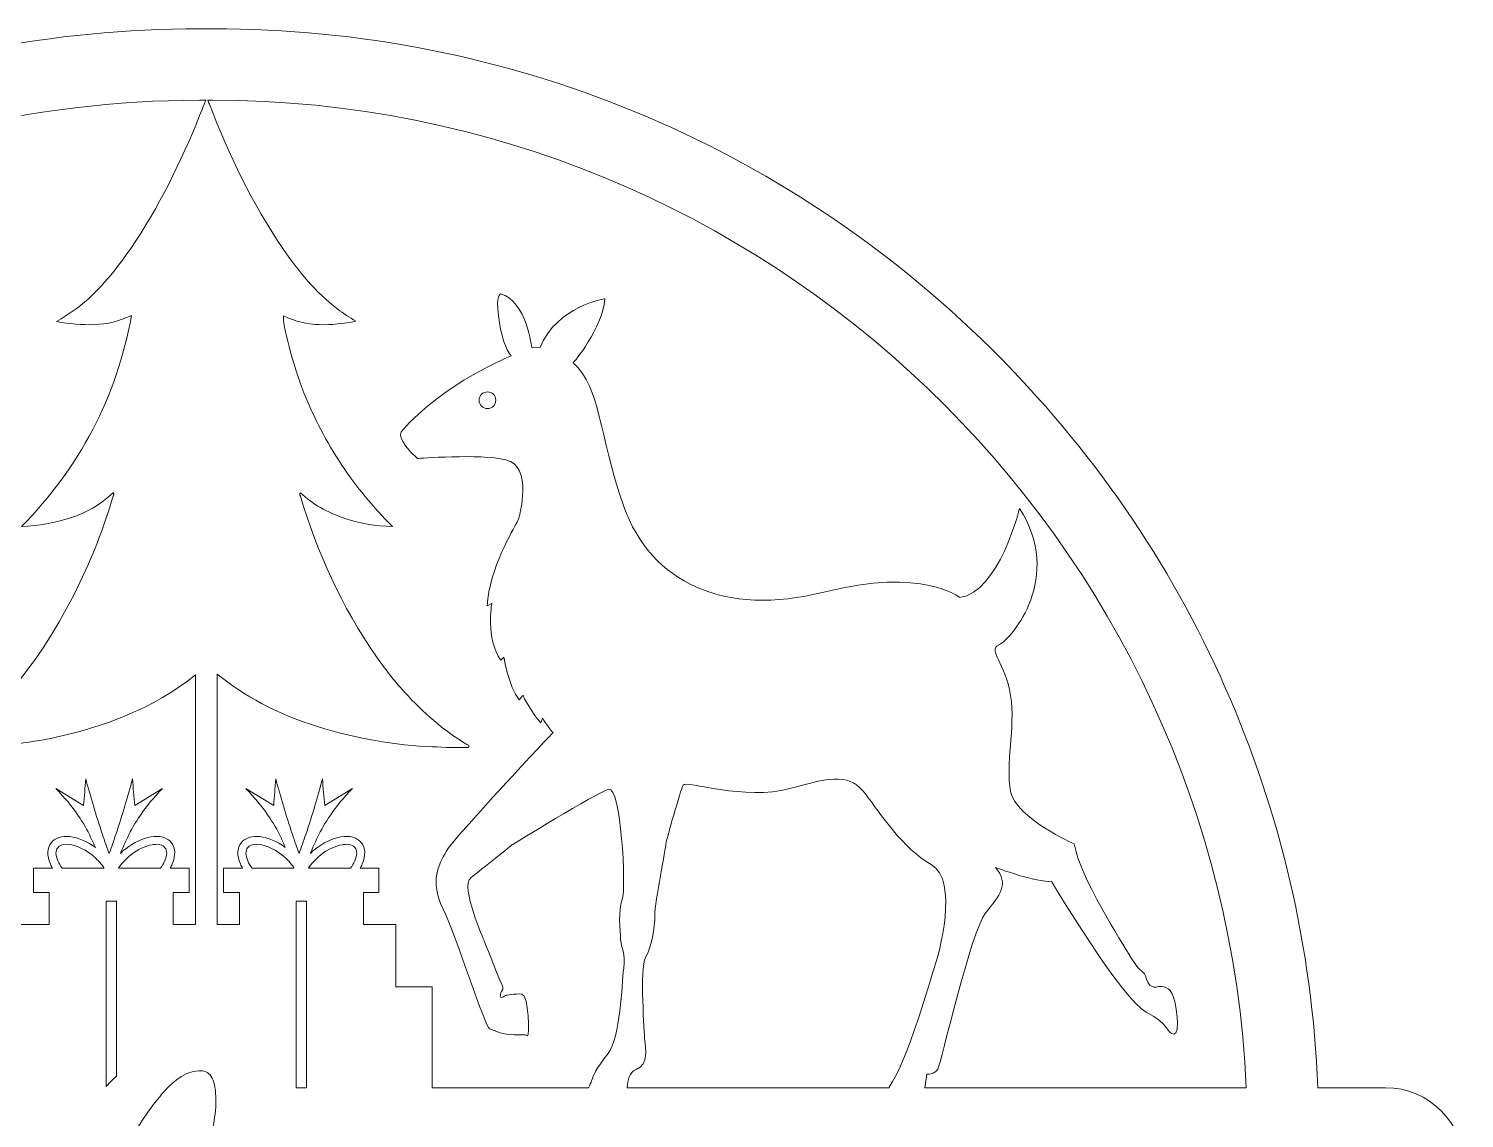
# Model space of a CAD drawing. Extents: x 55 to 1946, y -1831 to -168.
# Drawn here: x 867 to 1946, y -988 to -168 of the extents above; entities that cross this region are included whole.
import ezdxf

# ---------------------------------------------------------------- set-up
doc = ezdxf.new("R2010")
doc.units = 0
doc.header["$MEASUREMENT"] = 0
doc.layers.add('Layer 1', color=7, linetype='Continuous')

msp = doc.modelspace()

# ---------------------------------------------------------------- linework, layer by layer
at = {"layer": 'Layer 1', "lineweight": 0}
msp.add_lwpolyline([(1075.7, -824.4), (1075.7, -964.8), (1068, -964.8), (1068, -824.4), (1075.7, -824.4)], dxfattribs=at)
for points, knots in [([(1887, -964.8), (1887, -964.8), (1836.1, -964.8), (1836.1, -964.8), (1827.5, -754.4), (1740.9, -558), (1590.6, -409), (1433.9, -253.7), (1226, -168.2), (1005.4, -168.2), (1005.4, -168.2), (995.4, -168.2), (995.4, -168.2), (774.8, -168.2), (566.9, -253.7), (410.2, -409), (259.9, -558), (173.3, -754.4), (164.8, -964.8), (164.8, -964.8), (113.9, -964.8), (113.9, -964.8), (81.2, -964.8), (54.7, -991.3), (54.7, -1024), (54.7, -1024), (54.7, -1308.3), (54.7, -1308.3), (54.7, -1340.8), (81.2, -1367.4), (113.9, -1367.4), (113.9, -1367.4), (249.5, -1367.4), (249.5, -1367.4), (315.8, -1501.9), (417.2, -1615.7), (543.5, -1697.7), (575.8, -1718.7), (609.4, -1737.3), (644, -1753.4), (644, -1753.4), (644, -1753.7), (644, -1753.7), (644, -1753.7), (644.7, -1753.7), (644.7, -1753.7), (754, -1804.7), (873.3, -1831.2), (995.4, -1831.2), (997.1, -1831.2), (998.8, -1831), (1000.4, -1831), (1002.1, -1831), (1003.7, -1831.2), (1005.4, -1831.2), (1127.5, -1831.2), (1246.8, -1804.7), (1356.1, -1753.7), (1356.1, -1753.7), (1357.2, -1753.7), (1357.2, -1753.7), (1357.2, -1753.7), (1357.2, -1753.2), (1357.2, -1753.2), (1391.7, -1737.1), (1425.2, -1718.6), (1457.4, -1697.7), (1583.7, -1615.7), (1685, -1501.9), (1751.3, -1367.4), (1751.3, -1367.4), (1887, -1367.4), (1887, -1367.4), (1919.6, -1367.4), (1946.1, -1340.8), (1946.1, -1308.3), (1946.1, -1308.3), (1946.1, -1024), (1946.1, -1024), (1946.1, -991.3), (1919.6, -964.8), (1887, -964.8)], [0, 0, 0, 0, 1, 1, 1, 2, 2, 2, 3, 3, 3, 4, 4, 4, 5, 5, 5, 6, 6, 6, 7, 7, 7, 8, 8, 8, 9, 9, 9, 10, 10, 10, 11, 11, 11, 12, 12, 12, 13, 13, 13, 14, 14, 14, 15, 15, 15, 16, 16, 16, 17, 17, 17, 18, 18, 18, 19, 19, 19, 20, 20, 20, 21, 21, 21, 22, 22, 22, 23, 23, 23, 24, 24, 24, 25, 25, 25, 26, 26, 26, 27, 27, 27, 27]), ([(995.4, -222), (995.4, -222), (1000, -222), (1000, -222), (997.5, -228.2), (995.1, -234.2), (992.7, -240.2), (978.2, -274.9), (961.5, -308.6), (939.5, -339.3), (928.3, -354.8), (916, -369.3), (900.3, -380.5), (896.5, -383.2), (892.4, -385.6), (887.9, -388.5), (907.2, -391.6), (925.6, -393), (944.2, -383.8), (932.9, -445.6), (905.3, -498.2), (861.4, -542.7), (887.2, -541.1), (911.1, -535.2), (930.7, -517.1), (931.2, -518), (930.7, -518.6), (930.6, -519), (923.5, -543.2), (914.5, -566.4), (903.3, -589), (889.7, -616.6), (873.7, -642.8), (853.1, -665.9), (843.1, -677.1), (832.6, -687.6), (820.2, -696.4), (814.6, -700.3), (808.9, -704.4), (802.9, -708.6), (808.2, -709.2), (813, -709.2), (818, -709), (840, -708.6), (861.8, -706.3), (883.4, -702), (923.1, -693.8), (960.3, -679.8), (992.3, -654.3), (992.3, -654.3), (992.3, -841.9), (992.3, -841.9), (992.3, -841.9), (975.5, -841.9), (975.5, -841.9), (975.5, -841.9), (975.5, -817.9), (975.5, -817.9), (975.5, -817.9), (987.4, -817.9), (987.4, -817.9), (987.4, -817.9), (987.4, -799.7), (987.4, -799.7), (987.4, -799.7), (973.3, -799.7), (973.3, -799.7), (973.7, -798.6), (974.3, -797.5), (974.8, -796.5), (977.5, -790.2), (977.3, -784.4), (974.2, -780.5), (971, -776.6), (965.6, -774.9), (958.8, -776.1), (952.6, -777.2), (945.8, -780.4), (939.8, -785), (938.4, -786.1), (937.1, -787.3), (935.9, -788.5), (937.5, -784.4), (939.3, -780.2), (941.3, -776.3), (946, -766.3), (954, -753.4), (967.4, -739.8), (967.4, -739.8), (946.6, -752.5), (946.6, -752.5), (946, -745.8), (945.5, -739), (944.9, -732.4), (941.5, -745.7), (937.2, -759.7), (932.4, -774.2), (930.7, -779.2), (929.1, -784), (927.4, -788.7), (925.6, -784), (924, -779.2), (922.3, -774.2), (917.5, -759.7), (913.3, -745.7), (909.8, -732.4), (909.3, -739), (908.7, -745.8), (908.1, -752.5), (908.1, -752.5), (887.3, -739.8), (887.3, -739.8), (900.9, -753.4), (908.7, -766.3), (913.4, -776.3), (914.8, -778.9), (916, -781.6), (917, -784.1), (904.2, -774.6), (889.9, -773), (883.9, -780.5), (880.7, -784.4), (880.5, -790.2), (883.2, -796.5), (883.7, -797.5), (884.2, -798.6), (884.8, -799.7), (884.8, -799.7), (870.6, -799.7), (870.6, -799.7), (870.6, -799.7), (870.6, -817.9), (870.6, -817.9), (870.6, -817.9), (882.3, -817.9), (882.3, -817.9), (882.3, -817.9), (882.3, -841.9), (882.3, -841.9), (882.3, -841.9), (857.9, -841.9), (857.9, -841.9), (857.9, -841.9), (857.9, -888.9), (857.9, -888.9), (857.9, -888.9), (830.6, -888.9), (830.6, -888.9), (830.6, -888.9), (830.6, -964.8), (830.6, -964.8), (830.6, -964.8), (696.6, -964.8), (696.6, -964.8), (695.7, -962.8), (694.8, -960.9), (694.2, -959.5), (692.5, -955.3), (691.3, -951.1), (681.8, -939), (672.4, -926.9), (671.5, -887.4), (670, -875.1), (668.7, -862.8), (671.8, -860.6), (672.3, -853.3), (672.6, -846.1), (674.4, -832.1), (671.2, -823.3), (667.9, -814.7), (672.3, -737.2), (681.5, -740.3), (690.7, -743.3), (754, -782.2), (754, -782.2), (754, -782.2), (776.6, -800.3), (784.9, -806.8), (793.4, -813.1), (774.8, -854.4), (774.8, -854.4), (774.8, -854.4), (765.5, -878.7), (762.3, -885.5), (759.2, -892.2), (761.9, -890.4), (762.9, -894.8), (764, -899.2), (758.8, -895.3), (758.8, -895.3), (758.8, -895.3), (751.5, -893.9), (746.5, -894.4), (741.5, -894.8), (740.8, -926.9), (742.6, -925.7), (744.2, -924.5), (746.9, -925.3), (755.2, -924.8), (763.5, -924.2), (767.6, -921.5), (770.9, -920.4), (774.1, -919.4), (795.6, -851.8), (805.9, -830.1), (816.1, -808.4), (809.2, -797.7), (803.5, -787.1), (797.8, -776.6), (723.1, -697.6), (723.1, -697.6), (725.8, -695.3), (731.1, -686.7), (731.1, -686.7), (731.1, -686.7), (732.3, -690.2), (732.3, -690.2), (738.2, -684.8), (745.9, -669.7), (745.9, -669.7), (745.9, -669.7), (748.6, -673.1), (748.6, -673.1), (756.6, -663), (760.1, -641), (760.1, -641), (760.1, -641), (762.3, -643.3), (762.3, -643.3), (773.9, -627), (769.3, -600.6), (769.3, -600.6), (769.3, -600.6), (772.7, -602.3), (772.7, -602.3), (771.1, -574.2), (752.8, -544.7), (750.1, -539.4), (747.4, -534.3), (738.6, -496.9), (758.5, -492.4), (778.5, -487.8), (825, -491.5), (825, -491.5), (841.6, -476.8), (837.3, -471.3), (837.3, -471.3), (804.7, -434), (754.6, -414.3), (754.6, -414.3), (758.5, -409.6), (762.6, -398.7), (764.4, -383.9), (766.1, -369.2), (762.8, -367.5), (762.8, -367.5), (742.7, -373.4), (739.1, -408.2), (739.1, -408.2), (739.1, -408.2), (732.9, -408.1), (732.9, -408.1), (720.1, -376.6), (684.4, -371.4), (684.4, -371.4), (685.9, -393.9), (707.9, -419.4), (707.9, -419.4), (686.5, -440), (689.9, -470.6), (669.9, -527.6), (649.8, -584.6), (594.2, -611), (519.6, -592), (444.9, -573), (417.5, -596.1), (417.5, -596.1), (392.9, -592.9), (378.1, -548.6), (373.7, -533.8), (516.1, -344.7), (742.3, -222), (995.4, -222)], [0, 0, 0, 0, 1, 1, 1, 2, 2, 2, 3, 3, 3, 4, 4, 4, 5, 5, 5, 6, 6, 6, 7, 7, 7, 8, 8, 8, 9, 9, 9, 10, 10, 10, 11, 11, 11, 12, 12, 12, 13, 13, 13, 14, 14, 14, 15, 15, 15, 16, 16, 16, 17, 17, 17, 18, 18, 18, 19, 19, 19, 20, 20, 20, 21, 21, 21, 22, 22, 22, 23, 23, 23, 24, 24, 24, 25, 25, 25, 26, 26, 26, 27, 27, 27, 28, 28, 28, 29, 29, 29, 30, 30, 30, 31, 31, 31, 32, 32, 32, 33, 33, 33, 34, 34, 34, 35, 35, 35, 36, 36, 36, 37, 37, 37, 38, 38, 38, 39, 39, 39, 40, 40, 40, 41, 41, 41, 42, 42, 42, 43, 43, 43, 44, 44, 44, 45, 45, 45, 46, 46, 46, 47, 47, 47, 48, 48, 48, 49, 49, 49, 50, 50, 50, 51, 51, 51, 52, 52, 52, 53, 53, 53, 54, 54, 54, 55, 55, 55, 56, 56, 56, 57, 57, 57, 58, 58, 58, 59, 59, 59, 60, 60, 60, 61, 61, 61, 62, 62, 62, 63, 63, 63, 64, 64, 64, 65, 65, 65, 66, 66, 66, 67, 67, 67, 68, 68, 68, 69, 69, 69, 70, 70, 70, 71, 71, 71, 72, 72, 72, 73, 73, 73, 74, 74, 74, 75, 75, 75, 76, 76, 76, 77, 77, 77, 78, 78, 78, 79, 79, 79, 80, 80, 80, 81, 81, 81, 82, 82, 82, 83, 83, 83, 84, 84, 84, 85, 85, 85, 86, 86, 86, 87, 87, 87, 88, 88, 88, 89, 89, 89, 90, 90, 90, 91, 91, 91, 92, 92, 92, 93, 93, 93, 94, 94, 94, 94]), ([(1005.4, -222), (1421, -222), (1764, -552.8), (1782.2, -964.8), (1782.2, -964.8), (1540.5, -964.8), (1540.5, -964.8), (1540.5, -964.8), (1542.2, -954.7), (1542.2, -954.7), (1542.2, -954.7), (1548.1, -954.7), (1550.3, -950.9), (1552.4, -947.1), (1575.7, -846.1), (1586.4, -833), (1596.9, -820), (1604.5, -811.9), (1593.6, -799.1), (1593.6, -799.1), (1625.4, -810.8), (1635.7, -809.5), (1635.7, -809.5), (1689.5, -899.3), (1707.1, -907.9), (1724.8, -916.7), (1722.2, -924.2), (1727.7, -924.5), (1733.1, -924.8), (1729.6, -899.5), (1726.3, -893.6), (1723.1, -887.6), (1716.6, -888.6), (1716.6, -888.6), (1716.6, -888.6), (1709.9, -891.6), (1707.3, -883.2), (1704.9, -874.9), (1703.8, -880.5), (1696, -867.5), (1688.1, -854.5), (1657.1, -806.4), (1652.9, -781.4), (1652.9, -781.4), (1609.1, -762.3), (1605.1, -741.9), (1601, -721.6), (1608.8, -694.6), (1605.1, -669.7), (1601.3, -644.7), (1587.1, -636.1), (1596.6, -631.4), (1606.1, -626.7), (1644.9, -580.6), (1611.8, -529), (1611.8, -529), (1596.3, -592.3), (1566.8, -596.1), (1566.8, -596.1), (1539.3, -573), (1464.7, -592), (1390, -611), (1334.4, -584.6), (1314.3, -527.6), (1294.3, -470.6), (1297.8, -440), (1276.3, -419.4), (1276.3, -419.4), (1298.4, -393.9), (1300, -371.4), (1300, -371.4), (1264.1, -376.6), (1251.3, -408.1), (1251.3, -408.1), (1245.1, -408.2), (1245.1, -408.2), (1245.1, -408.2), (1241.5, -373.4), (1221.5, -367.5), (1221.5, -367.5), (1218.1, -369.2), (1220, -383.9), (1221.6, -398.7), (1225.7, -409.6), (1229.6, -414.3), (1229.6, -414.3), (1179.5, -434), (1147, -471.3), (1147, -471.3), (1142.6, -476.8), (1159.3, -491.5), (1159.3, -491.5), (1205.8, -487.8), (1225.7, -492.4), (1245.6, -496.9), (1236.8, -534.3), (1234.1, -539.4), (1231.4, -544.7), (1213.2, -574.2), (1211.5, -602.3), (1211.5, -602.3), (1215, -600.6), (1215, -600.6), (1215, -600.6), (1210.3, -627), (1221.9, -643.3), (1221.9, -643.3), (1224.2, -641), (1224.2, -641), (1224.2, -641), (1227.6, -663), (1235.6, -673.1), (1235.6, -673.1), (1238.4, -669.7), (1238.4, -669.7), (1238.4, -669.7), (1246.2, -684.8), (1251.9, -690.2), (1251.9, -690.2), (1253.1, -686.7), (1253.1, -686.7), (1253.1, -686.7), (1258.4, -695.3), (1261.1, -697.6), (1261.1, -697.6), (1186.5, -776.6), (1180.7, -787.1), (1175.2, -797.7), (1168.1, -808.4), (1178.3, -830.1), (1188.7, -851.8), (1210.2, -919.4), (1213.3, -920.4), (1216.6, -921.5), (1220.7, -924.2), (1229, -924.8), (1237.3, -925.3), (1240, -924.5), (1241.8, -925.7), (1243.5, -926.9), (1242.9, -894.8), (1237.7, -894.4), (1232.8, -893.9), (1225.5, -895.3), (1225.5, -895.3), (1225.5, -895.3), (1220.3, -899.2), (1221.5, -894.8), (1222.5, -890.4), (1225.1, -892.2), (1221.9, -885.5), (1218.7, -878.7), (1209.4, -854.4), (1209.4, -854.4), (1209.4, -854.4), (1190.9, -813.1), (1199.3, -806.8), (1207.7, -800.3), (1230.2, -782.2), (1230.2, -782.2), (1230.2, -782.2), (1293.5, -743.3), (1302.9, -740.3), (1312.1, -737.2), (1316.3, -814.7), (1313.1, -823.3), (1309.8, -832.1), (1311.6, -846.1), (1311.9, -853.3), (1312.4, -860.6), (1315.6, -862.8), (1314.2, -875.1), (1312.7, -887.4), (1311.8, -926.9), (1302.4, -939), (1292.9, -951.1), (1291.7, -955.3), (1290.1, -959.5), (1289.6, -960.9), (1288.7, -962.8), (1287.7, -964.8), (1287.7, -964.8), (1170.2, -964.8), (1170.2, -964.8), (1170.2, -964.8), (1170.2, -888.9), (1170.2, -888.9), (1170.2, -888.9), (1142.9, -888.9), (1142.9, -888.9), (1142.9, -888.9), (1142.9, -841.9), (1142.9, -841.9), (1142.9, -841.9), (1118.5, -841.9), (1118.5, -841.9), (1118.5, -841.9), (1118.5, -817.9), (1118.5, -817.9), (1118.5, -817.9), (1130.2, -817.9), (1130.2, -817.9), (1130.2, -817.9), (1130.2, -799.7), (1130.2, -799.7), (1130.2, -799.7), (1116.1, -799.7), (1116.1, -799.7), (1116.7, -798.6), (1117.1, -797.5), (1117.6, -796.5), (1120.3, -790.2), (1120.1, -784.4), (1117, -780.5), (1113.8, -776.6), (1108.4, -774.9), (1101.6, -776.1), (1095.4, -777.2), (1088.6, -780.4), (1082.6, -785), (1081.2, -786.1), (1079.9, -787.3), (1078.7, -788.5), (1080.3, -784.4), (1082.1, -780.2), (1084.1, -776.3), (1088.9, -766.3), (1096.8, -753.4), (1110.2, -739.8), (1110.2, -739.8), (1089.4, -752.5), (1089.4, -752.5), (1088.8, -745.8), (1088.3, -739), (1087.7, -732.4), (1084.2, -745.7), (1080.2, -759.7), (1075.2, -774.2), (1073.5, -779.2), (1071.9, -784), (1070.2, -788.7), (1068.4, -784), (1066.8, -779.2), (1065.1, -774.2), (1060.3, -759.7), (1056.2, -745.7), (1052.6, -732.4), (1052.1, -739), (1051.5, -745.8), (1051.1, -752.5), (1051.1, -752.5), (1030.1, -739.8), (1030.1, -739.8), (1043.7, -753.4), (1051.5, -766.3), (1056.4, -776.3), (1057.6, -778.9), (1058.8, -781.6), (1059.8, -784.1), (1047, -774.6), (1032.7, -773), (1026.6, -780.5), (1023.6, -784.4), (1023.3, -790.2), (1026, -796.5), (1026.5, -797.5), (1027.1, -798.6), (1027.7, -799.7), (1027.7, -799.7), (1013.4, -799.7), (1013.4, -799.7), (1013.4, -799.7), (1013.4, -817.9), (1013.4, -817.9), (1013.4, -817.9), (1025.3, -817.9), (1025.3, -817.9), (1025.3, -817.9), (1025.3, -841.9), (1025.3, -841.9), (1025.3, -841.9), (1008.6, -841.9), (1008.6, -841.9), (1008.6, -841.9), (1008.6, -653.7), (1008.6, -653.7), (1029.5, -670.7), (1053.2, -682.8), (1078.7, -691.4), (1107.2, -700.9), (1136.3, -706.5), (1166.3, -708.1), (1176.1, -708.6), (1185.7, -709.2), (1195.5, -708.9), (1196.4, -708.9), (1197.5, -709.3), (1197.8, -708.4), (1198.2, -707.4), (1197, -706.9), (1196.3, -706.5), (1178.5, -696.1), (1163.4, -682.4), (1149.5, -667.3), (1141.7, -658.7), (1134.5, -649.5), (1127.8, -639.8), (1102.3, -602.9), (1083.9, -562.5), (1071.1, -519.7), (1070.8, -519), (1070.2, -518.1), (1071.1, -517.2), (1080.5, -526.1), (1091.3, -532), (1103.4, -536.1), (1115.3, -540.2), (1127.5, -542.4), (1140.3, -542.6), (1125.9, -528.1), (1113, -512.7), (1101.9, -495.8), (1090.7, -478.8), (1081.4, -461), (1073.8, -442), (1065.7, -421), (1057.3, -389.8), (1058.5, -384.2), (1076.1, -392.8), (1094.3, -391.8), (1112.9, -388.2), (1108.1, -385.3), (1103.4, -382.4), (1099.2, -379.1), (1082.6, -366.6), (1069.6, -350.6), (1058, -333.6), (1034.9, -299.7), (1017.4, -263), (1002.7, -224.9), (1002.2, -224), (1002.1, -222.9), (1001.6, -222), (1001.6, -222), (1005.4, -222), (1005.4, -222)], [0, 0, 0, 0, 1, 1, 1, 2, 2, 2, 3, 3, 3, 4, 4, 4, 5, 5, 5, 6, 6, 6, 7, 7, 7, 8, 8, 8, 9, 9, 9, 10, 10, 10, 11, 11, 11, 12, 12, 12, 13, 13, 13, 14, 14, 14, 15, 15, 15, 16, 16, 16, 17, 17, 17, 18, 18, 18, 19, 19, 19, 20, 20, 20, 21, 21, 21, 22, 22, 22, 23, 23, 23, 24, 24, 24, 25, 25, 25, 26, 26, 26, 27, 27, 27, 28, 28, 28, 29, 29, 29, 30, 30, 30, 31, 31, 31, 32, 32, 32, 33, 33, 33, 34, 34, 34, 35, 35, 35, 36, 36, 36, 37, 37, 37, 38, 38, 38, 39, 39, 39, 40, 40, 40, 41, 41, 41, 42, 42, 42, 43, 43, 43, 44, 44, 44, 45, 45, 45, 46, 46, 46, 47, 47, 47, 48, 48, 48, 49, 49, 49, 50, 50, 50, 51, 51, 51, 52, 52, 52, 53, 53, 53, 54, 54, 54, 55, 55, 55, 56, 56, 56, 57, 57, 57, 58, 58, 58, 59, 59, 59, 60, 60, 60, 61, 61, 61, 62, 62, 62, 63, 63, 63, 64, 64, 64, 65, 65, 65, 66, 66, 66, 67, 67, 67, 68, 68, 68, 69, 69, 69, 70, 70, 70, 71, 71, 71, 72, 72, 72, 73, 73, 73, 74, 74, 74, 75, 75, 75, 76, 76, 76, 77, 77, 77, 78, 78, 78, 79, 79, 79, 80, 80, 80, 81, 81, 81, 82, 82, 82, 83, 83, 83, 84, 84, 84, 85, 85, 85, 86, 86, 86, 87, 87, 87, 88, 88, 88, 89, 89, 89, 90, 90, 90, 91, 91, 91, 92, 92, 92, 93, 93, 93, 94, 94, 94, 95, 95, 95, 96, 96, 96, 97, 97, 97, 98, 98, 98, 99, 99, 99, 100, 100, 100, 101, 101, 101, 102, 102, 102, 103, 103, 103, 104, 104, 104, 105, 105, 105, 106, 106, 106, 107, 107, 107, 108, 108, 108, 109, 109, 109, 110, 110, 110, 111, 111, 111, 112, 112, 112, 113, 113, 113, 114, 114, 114, 115, 115, 115, 115]), ([(1218, -447.6), (1218, -451), (1215.3, -453.9), (1211.8, -453.9), (1208.3, -453.9), (1205.5, -451), (1205.5, -447.6), (1205.5, -444.1), (1208.3, -441.4), (1211.8, -441.4), (1215.3, -441.4), (1218, -444.1), (1218, -447.6)], [0, 0, 0, 0, 1, 1, 1, 2, 2, 2, 3, 3, 3, 4, 4, 4, 4]), ([(1330, -929.3), (1329.9, -924.2), (1326.1, -875.1), (1330.6, -866.9), (1335.2, -858.8), (1337.6, -844.7), (1337.6, -834.9), (1337.6, -825.1), (1346, -783.7), (1346, -781.3), (1346, -778.7), (1357.2, -740.7), (1358.8, -737.1), (1360.5, -733.5), (1405.7, -749.1), (1439, -739.8), (1472.4, -730.3), (1484.6, -728.9), (1495.9, -743.7), (1507.1, -758.6), (1524.4, -785.3), (1545.4, -796.9), (1566.5, -808.6), (1551.2, -864.7), (1547.6, -874.8), (1544.3, -883.9), (1528.6, -942.5), (1513.5, -964.8), (1513.5, -964.8), (1316.9, -964.8), (1316.9, -964.8), (1317.5, -959.3), (1318.1, -953.3), (1323.5, -951.1), (1333.6, -947.1), (1330.3, -934.6), (1330, -929.3)], [0, 0, 0, 0, 1, 1, 1, 2, 2, 2, 3, 3, 3, 4, 4, 4, 5, 5, 5, 6, 6, 6, 7, 7, 7, 8, 8, 8, 9, 9, 9, 10, 10, 10, 11, 11, 11, 12, 12, 12, 12]), ([(923.2, -799.7), (923.2, -799.7), (892, -799.7), (892, -799.7), (890.6, -797.9), (889.6, -796), (888.8, -794.2), (887, -790), (886.9, -786.4), (888.7, -784.3), (889.9, -782.6), (892.1, -781.7), (895.2, -781.7), (900.4, -781.7), (907.5, -784.3), (914.5, -789.7), (918.1, -792.6), (920.9, -795.7), (923.2, -798.9), (923.2, -799.1), (923.4, -799.2), (923.4, -799.4), (923.4, -799.5), (923.2, -799.5), (923.2, -799.7)], [0, 0, 0, 0, 1, 1, 1, 2, 2, 2, 3, 3, 3, 4, 4, 4, 5, 5, 5, 6, 6, 6, 7, 7, 7, 8, 8, 8, 8]), ([(969.2, -794.2), (968.4, -796), (967.4, -797.9), (966, -799.7), (966, -799.7), (934.4, -799.7), (934.4, -799.7), (936.5, -796.2), (939.8, -792.7), (943.6, -789.7), (948.8, -785.6), (954.6, -782.9), (959.7, -782), (960.8, -781.9), (961.8, -781.7), (962.9, -781.7), (965.9, -781.7), (968.1, -782.6), (969.3, -784.3), (971.2, -786.4), (971, -790), (969.2, -794.2)], [0, 0, 0, 0, 1, 1, 1, 2, 2, 2, 3, 3, 3, 4, 4, 4, 5, 5, 5, 6, 6, 6, 7, 7, 7, 7]), ([(1031.5, -784.3), (1032.7, -782.6), (1035.1, -781.7), (1038.1, -781.7), (1043.2, -781.7), (1050.3, -784.3), (1057.3, -789.7), (1060.9, -792.6), (1063.9, -795.7), (1066, -798.9), (1066.2, -799.1), (1066.2, -799.2), (1066.2, -799.4), (1066.2, -799.5), (1066.2, -799.5), (1066, -799.7), (1066, -799.7), (1034.8, -799.7), (1034.8, -799.7), (1033.4, -797.9), (1032.4, -796), (1031.6, -794.2), (1029.8, -790), (1029.8, -786.4), (1031.5, -784.3)], [0, 0, 0, 0, 1, 1, 1, 2, 2, 2, 3, 3, 3, 4, 4, 4, 5, 5, 5, 6, 6, 6, 7, 7, 7, 8, 8, 8, 8]), ([(1112, -794.2), (1111.2, -796), (1110.2, -797.9), (1108.8, -799.7), (1108.8, -799.7), (1077.2, -799.7), (1077.2, -799.7), (1079.4, -796.2), (1082.6, -792.7), (1086.4, -789.7), (1091.6, -785.6), (1097.4, -782.9), (1102.5, -782), (1103.7, -781.9), (1104.8, -781.7), (1105.7, -781.7), (1108.7, -781.7), (1110.9, -782.6), (1112.3, -784.3), (1114, -786.4), (1113.8, -790), (1112, -794.2)], [0, 0, 0, 0, 1, 1, 1, 2, 2, 2, 3, 3, 3, 4, 4, 4, 5, 5, 5, 6, 6, 6, 7, 7, 7, 7]), ([(932.9, -956.2), (931.8, -957.1), (930.7, -958), (929.7, -959), (928.2, -960.5), (926.7, -962.2), (925.2, -963.9), (925.2, -963.9), (925.2, -824.4), (925.2, -824.4), (925.2, -824.4), (932.9, -824.4), (932.9, -824.4), (932.9, -824.4), (932.9, -956.2), (932.9, -956.2)], [0, 0, 0, 0, 1, 1, 1, 2, 2, 2, 3, 3, 3, 4, 4, 4, 5, 5, 5, 5]), ([(906.9, -1095.5), (911.1, -1080.7), (916.1, -1065.8), (921.8, -1050.7), (926.1, -1039.7), (930.7, -1029), (936, -1018.6), (937.8, -1014.7), (939.8, -1010.9), (941.9, -1007), (949.4, -993), (957.7, -980.5), (967.1, -969.5), (976.9, -957.8), (986.5, -952), (996.3, -952), (1000, -952), (1002.8, -953.9), (1004.9, -957.7), (1006.7, -961.5), (1007.6, -966.9), (1007.6, -974.1), (1007.6, -988), (1004.5, -1002.3), (998, -1017.1), (997.8, -1017.6), (997.5, -1018.1), (997.2, -1018.6), (991.1, -1032.9), (982.8, -1046.9), (972.5, -1060.8), (961.8, -1075.1), (949.9, -1088.9), (936.5, -1101.7), (923.2, -1114.7), (909.9, -1126.1), (896.7, -1136.2), (899.4, -1123.9), (902.7, -1110.4), (906.9, -1095.5)], [0, 0, 0, 0, 1, 1, 1, 2, 2, 2, 3, 3, 3, 4, 4, 4, 5, 5, 5, 6, 6, 6, 7, 7, 7, 8, 8, 8, 9, 9, 9, 10, 10, 10, 11, 11, 11, 12, 12, 12, 13, 13, 13, 13])]:
    msp.add_open_spline(points, degree=3, knots=knots, dxfattribs=at)

doc.saveas('drawing.dxf')
